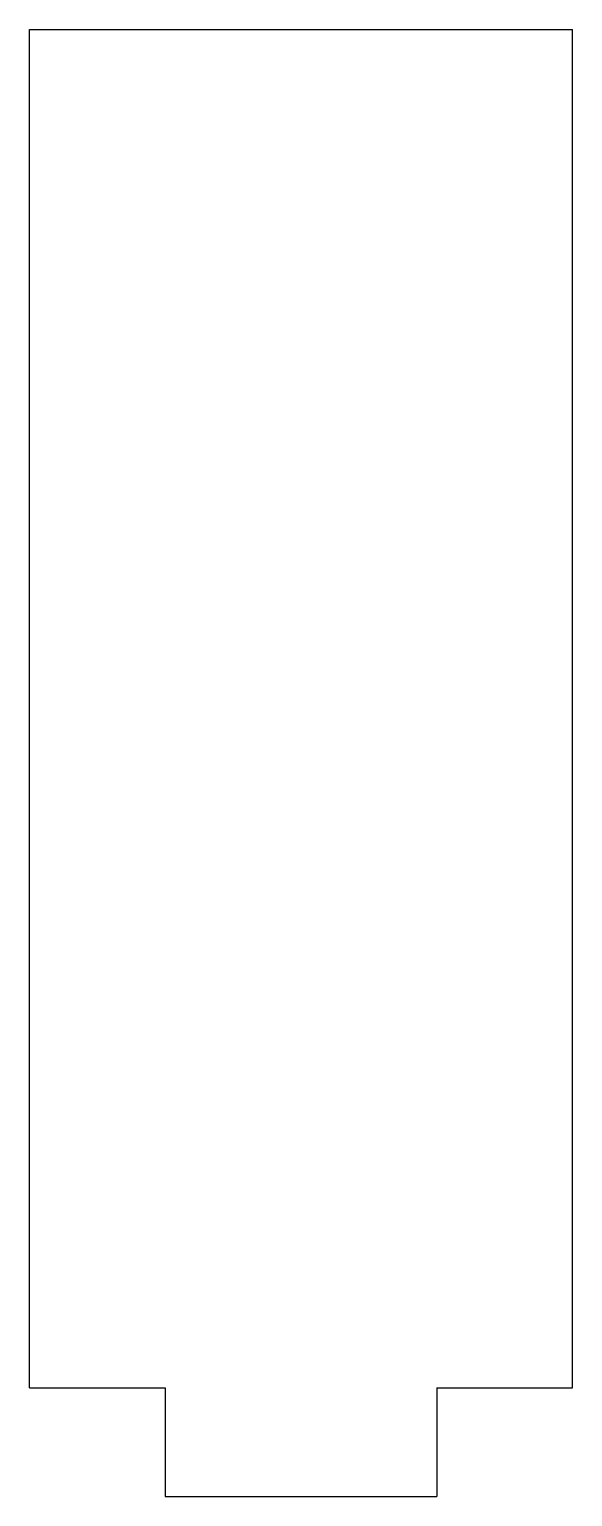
# Model space of a CAD drawing. Extents: x -0.5 to 0.5, y -0.1 to 2.6.
import ezdxf

# ---------------------------------------------------------------- set-up
doc = ezdxf.new("R2010")
doc.units = 0
doc.header["$MEASUREMENT"] = 0
doc.layers.add('VISIBLE', color=7, linetype='CONTINUOUS')

msp = doc.modelspace()

# ---------------------------------------------------------------- linework, layer by layer
at = {"layer": 'VISIBLE'}
for p, q in [((-0.5, 2.6), (0.5, 2.6)), ((-0.5, 0.1), (-0.5, 2.6)), ((0.5, 0.1), (0.5, 2.6)), ((-0.5, 0.1), (-0.25, 0.1)), ((-0.25, 0.1), (-0.25, -0.1)), ((0.25, 0.1), (0.25, -0.1)), ((0.25, 0.1), (0.5, 0.1)), ((-0.25, -0.1), (0.25, -0.1))]:
    msp.add_line(p, q, dxfattribs=at)

doc.saveas('drawing.dxf')
